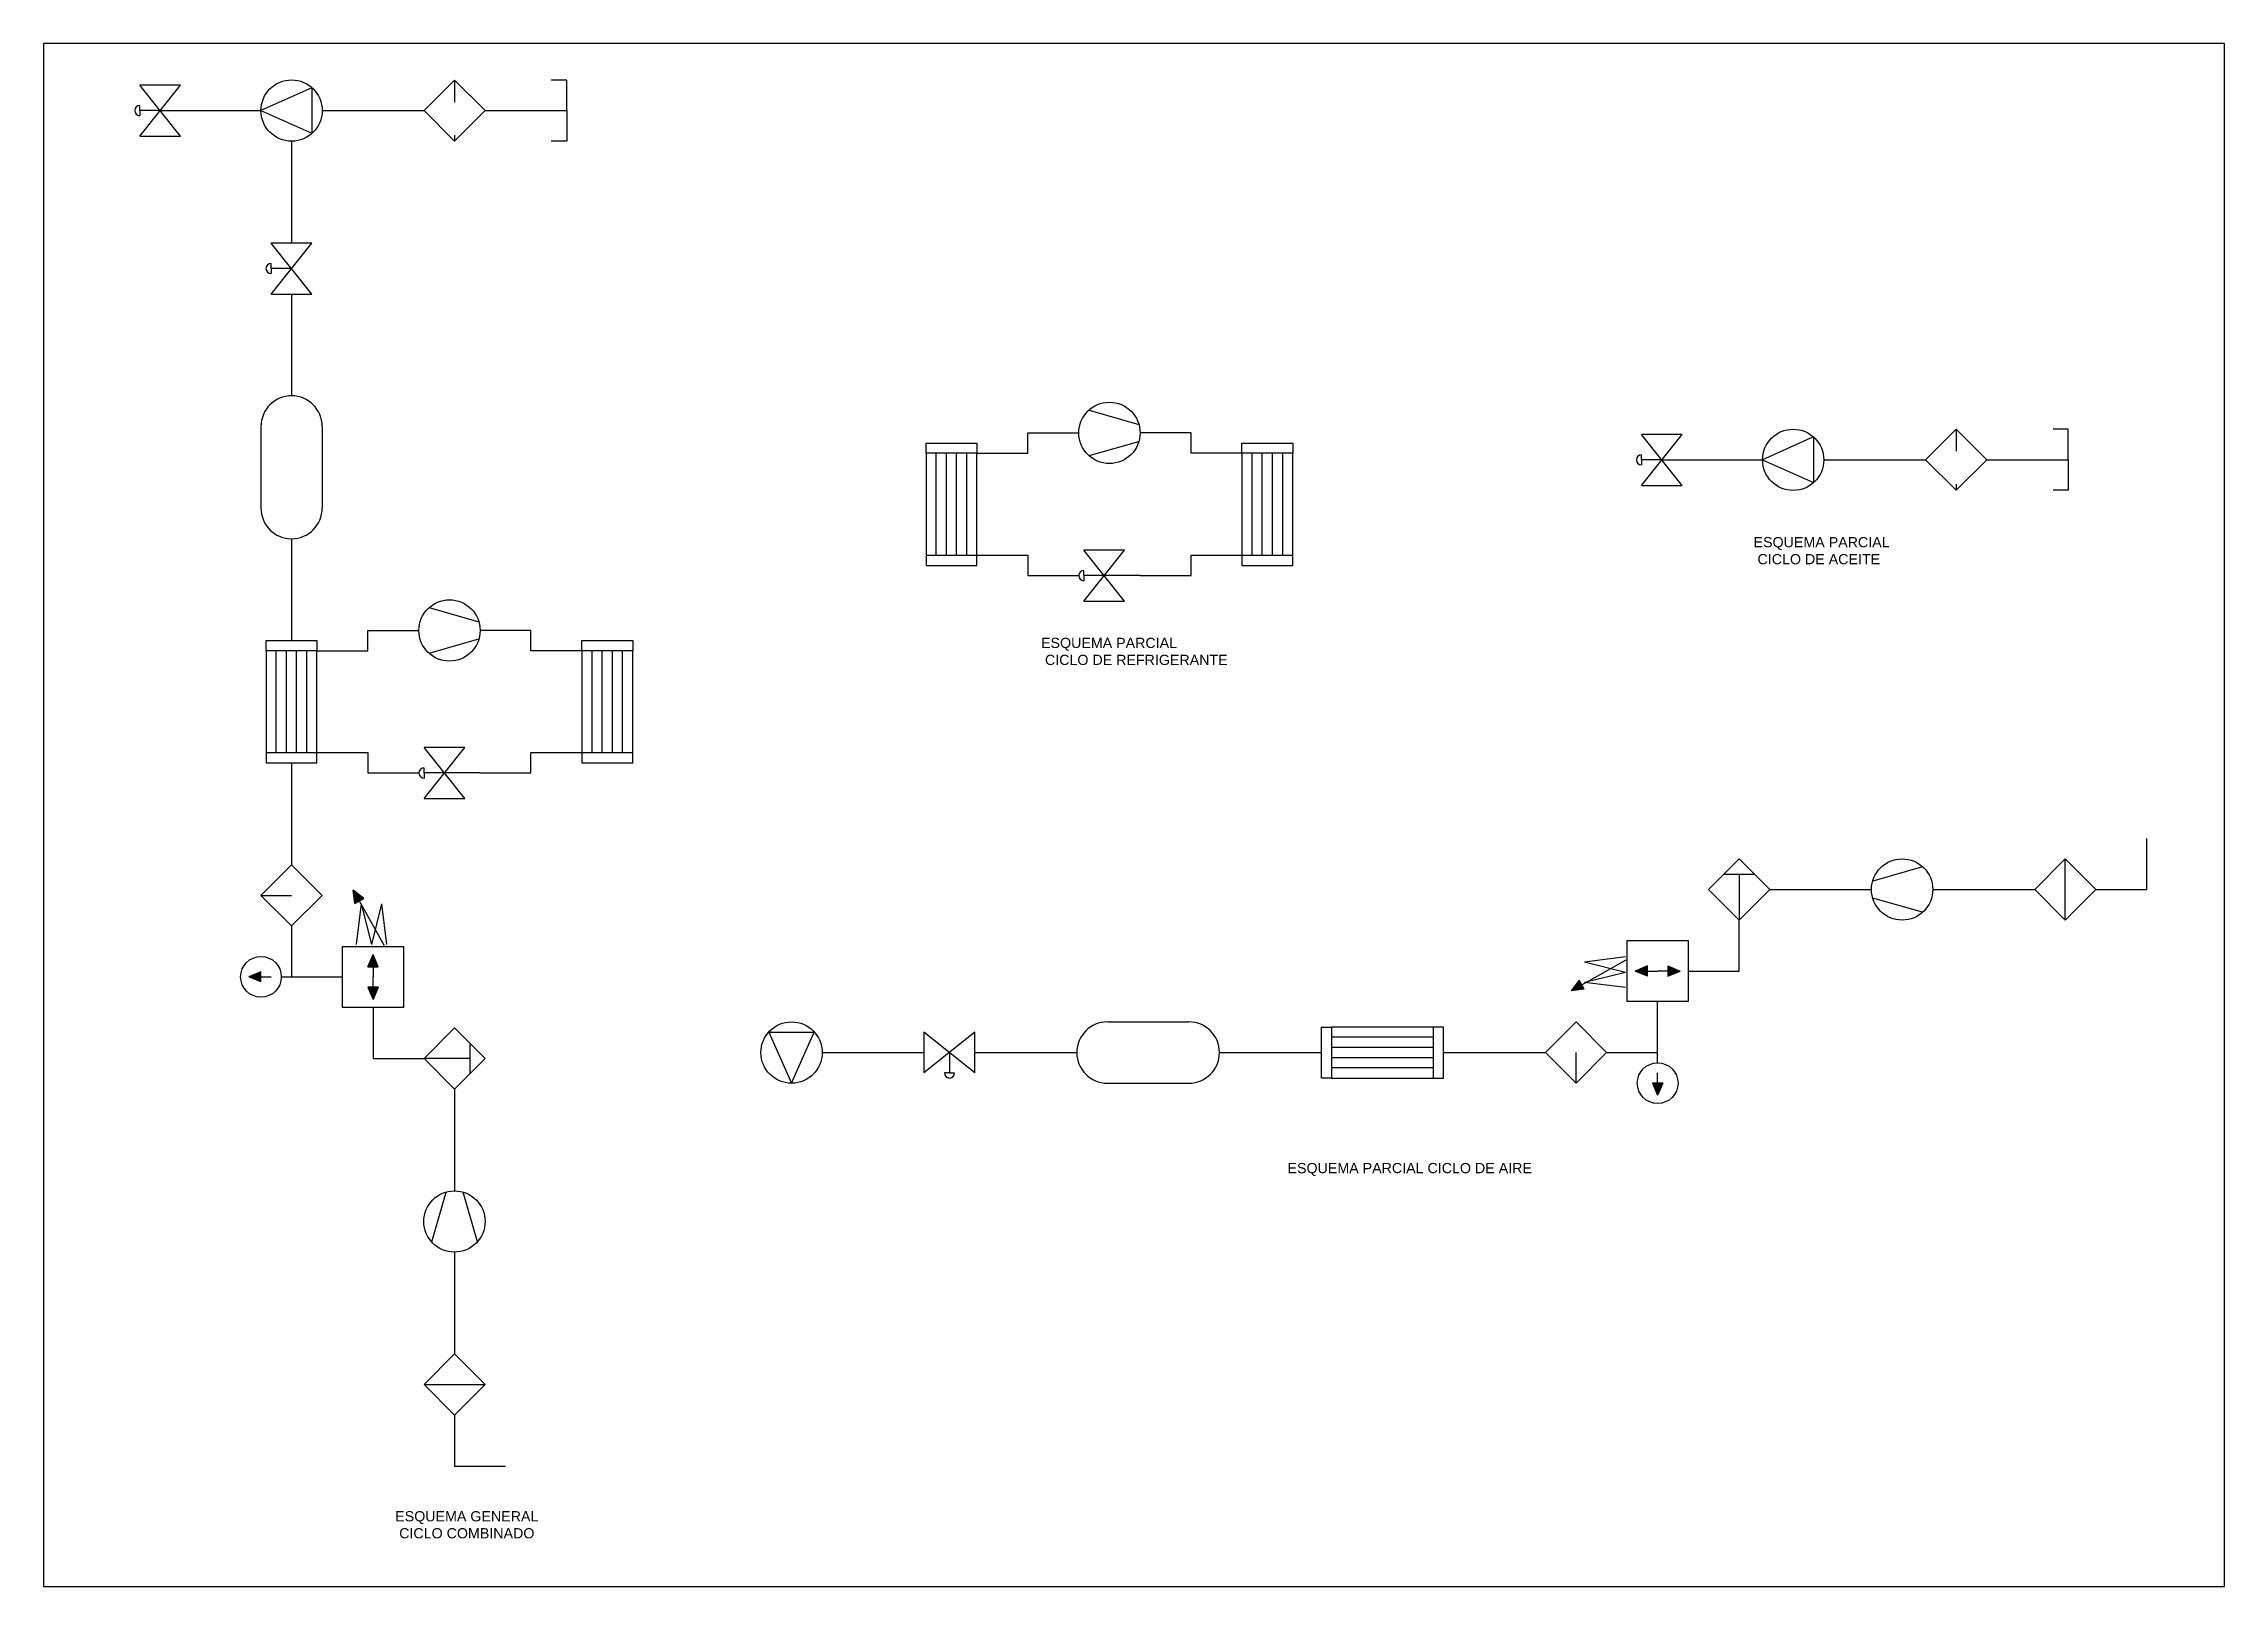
# Model space of a CAD drawing. Header units: millimetres. Extents: x 44540 to 45729, y 5219 to 6060.
import ezdxf

# ---------------------------------------------------------------- set-up
doc = ezdxf.new("R2010")
doc.units = ezdxf.units.MM
doc.linetypes.add('ACAD_ISO03W100', pattern=[30, 12, -18])
for name, color, linetype in [('ACEITE', 2, 'Continuous'), ('AIRE', 7, 'Continuous'), ('PUNTEADA', 7, 'ACAD_ISO03W100'), ('REFRIGERANTE', 5, 'Continuous')]:
    doc.layers.add(name, color=color, linetype=linetype)
doc.styles.get("Standard").update_dxf_attribs({"font": 'arial.ttf'})

msp = doc.modelspace()

# ---------------------------------------------------------------- hatches: boundary and pattern name
at = {"layer": 'AIRE'}
h = msp.add_hatch(color=256, dxfattribs=at)
h.set_gradient(color1=(0, 0, 255), color2=(255, 255, 0), tint=1)
h.paths.add_polyline_path([(44709.7, 5591.3), (44714.5, 5594), (44708.8, 5598.5)])
h = msp.add_hatch(color=256, dxfattribs=at)
h.set_gradient(color1=(0, 0, 255), color2=(255, 255, 0), tint=1)
h.paths.add_polyline_path([(44651.8, 5551.3), (44658.5, 5548.5), (44658.5, 5554)])
h = msp.add_hatch(color=256, dxfattribs=at)
h.set_gradient(color1=(0, 0, 255), color2=(255, 255, 0), tint=1)
h.paths.add_polyline_path([(44719.6, 5563.5), (44716.8, 5556.8), (44722.4, 5556.8)])
h = msp.add_hatch(color=256, dxfattribs=at)
h.set_gradient(color1=(0, 0, 255), color2=(255, 255, 0), tint=1)
h.paths.add_polyline_path([(45407.8, 5554.4), (45414.4, 5551.7), (45414.4, 5557.2)])
h = msp.add_hatch(color=256, dxfattribs=at)
h.set_gradient(color1=(0, 0, 255), color2=(255, 255, 0), tint=1)
h.paths.add_polyline_path([(45432.2, 5554.4), (45425.6, 5557.2), (45425.6, 5551.7)])
h = msp.add_hatch(color=256, dxfattribs=at)
h.set_gradient(color1=(0, 0, 255), color2=(255, 255, 0), tint=1)
h.paths.add_polyline_path([(44719.6, 5539), (44722.4, 5545.7), (44716.8, 5545.7)])
h = msp.add_hatch(color=256, dxfattribs=at)
h.set_gradient(color1=(0, 0, 255), color2=(255, 255, 0), tint=1)
h.paths.add_polyline_path([(45379.9, 5544.5), (45377.2, 5549.4), (45372.8, 5543.7)])
h = msp.add_hatch(color=256, dxfattribs=at)
h.set_gradient(color1=(0, 0, 255), color2=(255, 255, 0), tint=1)
h.paths.add_polyline_path([(45420, 5486.7), (45422.8, 5493.3), (45417.2, 5493.3)])

# ---------------------------------------------------------------- linework, layer by layer
for p, q in [((44689, 5734.6), (44689, 5729)), ((44683.5, 5673.5), (44689, 5673.5)), ((44689, 5667.9), (44689, 5673.5))]:
    msp.add_line(p, q)
at = {"layer": 'ACEITE'}
for p, q in [((44540, 6060), (44540, 5219)), ((45729, 6060), (44540, 6060)), ((45729, 5219), (45729, 6060)), ((44747.4, 6023.5), (44764, 6040.1)), ((44764, 6040.1), (44780.7, 6023.5)), ((44825.2, 6040.1), (44816.8, 6040.1)), ((44825.2, 6023.5), (44825.2, 6040.1)), ((44614.7, 6037.4), (44592.5, 6037.4)), ((44592.5, 6009.6), (44614.7, 6037.4)), ((44614.7, 6009.6), (44592.5, 6037.4)), ((44686.3, 6035.9), (44658.5, 6023.5)), ((44686.3, 6035.9), (44686.3, 6011.1)), ((44592.5, 6023.5), (44592.5, 6026.3)), ((44603.6, 6023.5), (44592.5, 6023.5)), ((44592.5, 6023.5), (44592.5, 6020.7)), ((44603.6, 6023.5), (44658.5, 6023.5)), ((44658.5, 6023.5), (44686.3, 6011.1)), ((44691.8, 6023.5), (44747.4, 6023.5)), ((44764, 6006.8), (44747.4, 6023.5)), ((44780.7, 6023.5), (44764, 6006.8)), ((44780.7, 6023.5), (44825.2, 6023.5)), ((44825.2, 6023.5), (44825.2, 6006.8)), ((44592.5, 6009.6), (44614.7, 6009.6)), ((44825.2, 6006.8), (44816.8, 6006.8)), ((45433.4, 5847), (45411.2, 5847)), ((45411.2, 5819.2), (45433.4, 5847)), ((45433.4, 5819.2), (45411.2, 5847)), ((45505, 5845.6), (45477.2, 5833.1)), ((45505, 5845.6), (45505, 5820.7)), ((45566.1, 5833.1), (45582.8, 5849.8)), ((45582.8, 5849.8), (45599.4, 5833.1)), ((45643.9, 5849.8), (45635.6, 5849.8)), ((45643.9, 5833.1), (45643.9, 5849.8)), ((45411.2, 5833.1), (45411.2, 5835.9)), ((45422.3, 5833.1), (45411.2, 5833.1)), ((45411.2, 5833.1), (45411.2, 5830.4)), ((45422.3, 5833.1), (45477.2, 5833.1)), ((45477.2, 5833.1), (45505, 5820.7)), ((45510.6, 5833.1), (45566.1, 5833.1)), ((45582.8, 5816.5), (45566.1, 5833.1)), ((45599.4, 5833.1), (45582.8, 5816.5)), ((45599.4, 5833.1), (45643.9, 5833.1)), ((45643.9, 5833.1), (45643.9, 5816.5)), ((45411.2, 5819.2), (45433.4, 5819.2)), ((45643.9, 5816.5), (45635.6, 5816.5)), ((44540, 5219), (45729, 5219))]:
    msp.add_line(p, q, dxfattribs=at)
for centre in [(44675.2, 6023.5), (45493.9, 5833.1)]:
    msp.add_circle(centre, 16.7, dxfattribs=at)
for centre in [(44592.5, 6023.5), (45411.2, 5833.1)]:
    msp.add_arc(centre, 2.78, 90, 270, dxfattribs=at)
at = {"layer": 'AIRE'}
for p, q in [((44675.2, 6006.8), (44675.2, 5951.3)), ((44686.3, 5951.3), (44664, 5951.3)), ((44664, 5923.5), (44686.3, 5951.3)), ((44686.3, 5923.5), (44664, 5951.3)), ((44664, 5937.4), (44664, 5940.1)), ((44675.2, 5937.4), (44664, 5937.4)), ((44664, 5937.4), (44664, 5934.6)), ((44664, 5923.5), (44686.3, 5923.5)), ((44675.2, 5923.5), (44675.2, 5867.9)), ((44658.5, 5851.3), (44658.5, 5806.8)), ((44691.8, 5851.3), (44691.8, 5806.8)), ((44675.2, 5790.1), (44675.2, 5734.6)), ((44661.3, 5729), (44661.3, 5734.6)), ((44661.3, 5734.6), (44689, 5734.6)), ((44661.3, 5729), (44661.3, 5673.5)), ((44689, 5729), (44661.3, 5729)), ((44666.8, 5673.5), (44666.8, 5729)), ((44672.4, 5673.5), (44672.4, 5729)), ((44677.9, 5673.5), (44677.9, 5729)), ((44683.5, 5673.5), (44683.5, 5729)), ((44689, 5673.5), (44689, 5729)), ((44661.3, 5673.5), (44666.8, 5673.5)), ((44661.3, 5673.5), (44661.3, 5667.9)), ((44666.8, 5673.5), (44672.4, 5673.5)), ((44672.4, 5673.5), (44677.9, 5673.5)), ((44677.9, 5673.5), (44683.5, 5673.5)), ((44661.3, 5667.9), (44689, 5667.9)), ((44675.2, 5667.9), (44675.2, 5612.4)), ((45686.7, 5598.9), (45686.7, 5626.7)), ((44658.5, 5595.7), (44675.2, 5612.4)), ((44675.2, 5612.4), (44691.8, 5595.7)), ((45447.8, 5598.9), (45464.4, 5615.6)), ((45464.4, 5615.6), (45481.1, 5598.9)), ((45625.6, 5598.9), (45642.2, 5615.6)), ((45642.2, 5615.6), (45658.9, 5598.9)), ((45642.2, 5582.2), (45642.2, 5615.6)), ((45456.1, 5607.2), (45472.8, 5607.2)), ((45464.4, 5607.2), (45464.4, 5582.2)), ((45564.4, 5611.3), (45537.3, 5603.5)), ((44675.2, 5579), (44658.5, 5595.7)), ((44658.5, 5595.7), (44675.2, 5595.7)), ((44691.8, 5595.7), (44675.2, 5579)), ((44714.5, 5594), (44708.8, 5598.5)), ((44709.7, 5591.3), (44708.8, 5598.5)), ((44709.7, 5591.3), (44714.5, 5594)), ((44710.6, 5568.9), (44713.3, 5591.1)), ((44712.1, 5592.7), (44725.7, 5568.4)), ((44718.9, 5568.9), (44713.3, 5591.1)), ((44718.9, 5568.9), (44724.4, 5591.1)), ((44727.2, 5568.9), (44724.4, 5591.1)), ((45464.4, 5582.2), (45447.8, 5598.9)), ((45481.1, 5598.9), (45464.4, 5582.2)), ((45481.1, 5598.9), (45536.7, 5598.9)), ((45564.4, 5586.5), (45537.3, 5594.2)), ((45570, 5598.9), (45625.6, 5598.9)), ((45642.2, 5582.2), (45625.6, 5598.9)), ((45658.9, 5598.9), (45642.2, 5582.2)), ((45658.9, 5598.9), (45686.7, 5598.9)), ((44675.2, 5579), (44675.2, 5551.3)), ((45464.4, 5554.4), (45464.4, 5582.2)), ((44702.9, 5551.3), (44702.9, 5567.9)), ((44702.9, 5567.9), (44736.3, 5567.9)), ((44736.3, 5567.9), (44736.3, 5534.6)), ((45403.3, 5537.8), (45403.3, 5571.1)), ((45403.3, 5571.1), (45436.7, 5571.1)), ((45436.7, 5571.1), (45436.7, 5537.8)), ((44658.5, 5554), (44651.8, 5551.3)), ((44658.5, 5548.5), (44658.5, 5554)), ((44716.8, 5556.8), (44719.6, 5563.5)), ((44716.8, 5556.8), (44722.4, 5556.8)), ((44722.4, 5556.8), (44719.6, 5563.5)), ((44719.6, 5556.8), (44719.6, 5551.3)), ((45378.6, 5546.9), (45402.8, 5560.5)), ((45402.4, 5562.1), (45380.1, 5559.3)), ((45402.4, 5553.7), (45380.1, 5559.3)), ((45402.4, 5553.7), (45380.1, 5548.2)), ((45414.4, 5557.2), (45407.8, 5554.4)), ((45414.4, 5551.7), (45407.8, 5554.4)), ((45414.4, 5551.7), (45414.4, 5557.2)), ((45414.4, 5554.4), (45420, 5554.4)), ((45425.6, 5554.4), (45420, 5554.4)), ((45425.6, 5557.2), (45425.6, 5551.7)), ((45425.6, 5557.2), (45432.2, 5554.4)), ((45425.6, 5551.7), (45432.2, 5554.4)), ((45436.7, 5554.4), (45464.4, 5554.4)), ((44658.5, 5548.5), (44651.8, 5551.3)), ((44658.5, 5551.3), (44664, 5551.3)), ((44669.6, 5551.3), (44675.2, 5551.3)), ((44675.2, 5551.3), (44702.9, 5551.3)), ((44702.9, 5534.6), (44702.9, 5551.3)), ((44722.4, 5545.7), (44716.8, 5545.7)), ((44716.8, 5545.7), (44719.6, 5539)), ((44719.6, 5545.7), (44719.6, 5551.3)), ((44722.4, 5545.7), (44719.6, 5539)), ((45377.2, 5549.4), (45372.8, 5543.7)), ((45379.9, 5544.5), (45372.8, 5543.7)), ((45379.9, 5544.5), (45377.2, 5549.4)), ((45402.4, 5545.4), (45380.1, 5548.2)), ((44736.3, 5534.6), (44702.9, 5534.6)), ((44719.6, 5534.6), (44719.6, 5506.8)), ((45420, 5537.8), (45403.3, 5537.8)), ((45420, 5510), (45420, 5537.8)), ((45436.7, 5537.8), (45420, 5537.8)), ((44747.4, 5506.8), (44764, 5523.5)), ((44764, 5523.5), (44780.7, 5506.8)), ((44935.4, 5521.1), (44960.2, 5521.1)), ((44935.4, 5521.1), (44947.8, 5493.3)), ((44947.8, 5493.3), (44960.2, 5521.1)), ((45020, 5521.1), (45020, 5498.9)), ((45047.8, 5498.9), (45020, 5521.1)), ((45047.8, 5521.1), (45020, 5498.9)), ((45047.8, 5498.9), (45047.8, 5521.1)), ((45120, 5526.7), (45164.4, 5526.7)), ((45236.7, 5496.1), (45236.7, 5523.9)), ((45236.7, 5523.9), (45242.2, 5523.9)), ((45297.8, 5523.9), (45242.2, 5523.9)), ((45242.2, 5523.9), (45242.2, 5496.1)), ((45297.8, 5518.3), (45242.2, 5518.3)), ((45297.8, 5518.3), (45297.8, 5523.9)), ((45303.3, 5523.9), (45297.8, 5523.9)), ((45297.8, 5512.8), (45297.8, 5518.3)), ((45303.3, 5496.1), (45303.3, 5523.9)), ((45358.9, 5510), (45375.6, 5526.7)), ((45375.6, 5526.7), (45392.2, 5510)), ((44719.6, 5506.8), (44747.4, 5506.8)), ((44764, 5490.1), (44747.4, 5506.8)), ((44772.4, 5506.8), (44747.4, 5506.8)), ((44780.7, 5506.8), (44764, 5490.1)), ((44772.4, 5515.1), (44772.4, 5498.5)), ((44964.4, 5510), (45020, 5510)), ((45033.9, 5510), (45033.9, 5498.9)), ((45047.8, 5510), (45103.3, 5510)), ((45181.1, 5510), (45236.7, 5510)), ((45297.8, 5512.8), (45242.2, 5512.8)), ((45297.8, 5507.2), (45242.2, 5507.2)), ((45297.8, 5507.2), (45297.8, 5512.8)), ((45297.8, 5501.7), (45297.8, 5507.2)), ((45303.3, 5510), (45358.9, 5510)), ((45375.6, 5493.3), (45358.9, 5510)), ((45392.2, 5510), (45375.6, 5493.3)), ((45375.6, 5493.3), (45375.6, 5510)), ((45392.2, 5510), (45420, 5510)), ((45420, 5504.4), (45420, 5510)), ((45033.9, 5498.9), (45031.1, 5498.9)), ((45033.9, 5498.9), (45036.7, 5498.9)), ((45120, 5493.3), (45164.4, 5493.3)), ((45242.2, 5496.1), (45236.7, 5496.1)), ((45297.8, 5501.7), (45242.2, 5501.7)), ((45242.2, 5496.1), (45297.8, 5496.1)), ((45297.8, 5496.1), (45297.8, 5501.7)), ((45297.8, 5496.1), (45303.3, 5496.1)), ((45422.8, 5493.3), (45417.2, 5493.3)), ((45417.2, 5493.3), (45420, 5486.7)), ((45420, 5493.3), (45420, 5498.9)), ((45422.8, 5493.3), (45420, 5486.7)), ((44764, 5490.1), (44764, 5434.6)), ((44751.6, 5406.8), (44759.4, 5433.9)), ((44776.5, 5406.8), (44768.7, 5433.9)), ((44764, 5401.3), (44764, 5345.7)), ((44747.4, 5329), (44764, 5345.7)), ((44764, 5345.7), (44780.7, 5329)), ((44764, 5312.4), (44747.4, 5329)), ((44747.4, 5329), (44780.7, 5329)), ((44780.7, 5329), (44764, 5312.4)), ((44764, 5312.4), (44764, 5284.6)), ((44764, 5284.6), (44791.8, 5284.6))]:
    msp.add_line(p, q, dxfattribs=at)
for centre, radius in [((45553.3, 5598.9), 16.7), ((44658.5, 5551.3), 11.1), ((44947.8, 5510), 16.7), ((45420, 5493.3), 11.1), ((44764, 5417.9), 16.7)]:
    msp.add_circle(centre, radius, dxfattribs=at)
for centre, radius, start, end in [((44664, 5937.4), 2.78, 90, 270), ((44675.2, 5851.3), 16.7, 0, 180), ((44675.2, 5806.8), 16.7, 180, 0), ((45120, 5510), 16.7, 90, 270), ((45164.4, 5510), 16.7, 270, 90), ((45033.9, 5498.9), 2.78, 180, 0)]:
    msp.add_arc(centre, radius, start, end, dxfattribs=at)
at = {"layer": 'PUNTEADA'}
for p, q in [((44764, 6040.1), (44764, 6006.8)), ((45582.8, 5849.8), (45582.8, 5816.5))]:
    msp.add_line(p, q, dxfattribs=at)
at = {"layer": 'REFRIGERANTE'}
for p, q in [((45110, 5860.2), (45137.1, 5852.4)), ((45021.1, 5836.7), (45021.1, 5842.2)), ((45021.1, 5842.2), (45048.9, 5842.2)), ((45048.9, 5842.2), (45048.9, 5836.7)), ((45076.7, 5836.7), (45076.7, 5847.8)), ((45076.7, 5847.8), (45104.4, 5847.8)), ((45110, 5835.4), (45137.1, 5843.1)), ((45165.6, 5847.8), (45137.8, 5847.8)), ((45165.6, 5836.7), (45165.6, 5847.8)), ((45193.3, 5836.7), (45193.3, 5842.2)), ((45193.3, 5842.2), (45221.1, 5842.2)), ((45221.1, 5842.2), (45221.1, 5836.7)), ((45021.1, 5836.7), (45021.1, 5781.1)), ((45048.9, 5836.7), (45021.1, 5836.7)), ((45026.7, 5781.1), (45026.7, 5836.7)), ((45032.2, 5781.1), (45032.2, 5836.7)), ((45037.8, 5781.1), (45037.8, 5836.7)), ((45043.3, 5781.1), (45043.3, 5836.7)), ((45048.9, 5781.1), (45048.9, 5836.7)), ((45048.9, 5836.7), (45076.7, 5836.7)), ((45193.3, 5836.7), (45165.6, 5836.7)), ((45193.3, 5836.7), (45193.3, 5781.1)), ((45221.1, 5836.7), (45193.3, 5836.7)), ((45198.9, 5781.1), (45198.9, 5836.7)), ((45204.4, 5781.1), (45204.4, 5836.7)), ((45210, 5781.1), (45210, 5836.7)), ((45215.6, 5781.1), (45215.6, 5836.7)), ((45221.1, 5781.1), (45221.1, 5836.7)), ((45021.1, 5781.1), (45026.7, 5781.1)), ((45021.1, 5781.1), (45021.1, 5775.6)), ((45026.7, 5781.1), (45032.2, 5781.1)), ((45032.2, 5781.1), (45037.8, 5781.1)), ((45037.8, 5781.1), (45043.3, 5781.1)), ((45043.3, 5781.1), (45048.9, 5781.1)), ((45048.9, 5775.6), (45048.9, 5781.1)), ((45048.9, 5781.1), (45076.7, 5781.1)), ((45076.7, 5781.1), (45076.7, 5770)), ((45129.4, 5783.9), (45107.2, 5783.9)), ((45107.2, 5756.1), (45129.4, 5783.9)), ((45129.4, 5756.1), (45107.2, 5783.9)), ((45165.6, 5770), (45165.6, 5781.1)), ((45165.6, 5781.1), (45193.3, 5781.1)), ((45193.3, 5781.1), (45198.9, 5781.1)), ((45193.3, 5781.1), (45193.3, 5775.6)), ((45198.9, 5781.1), (45204.4, 5781.1)), ((45204.4, 5781.1), (45210, 5781.1)), ((45210, 5781.1), (45215.6, 5781.1)), ((45215.6, 5781.1), (45221.1, 5781.1)), ((45221.1, 5775.6), (45221.1, 5781.1)), ((45021.1, 5775.6), (45048.9, 5775.6)), ((45076.7, 5770), (45104.4, 5770)), ((45107.2, 5770), (45107.2, 5772.8)), ((45118.3, 5770), (45107.2, 5770)), ((45107.2, 5770), (45107.2, 5767.2)), ((45137.8, 5770), (45118.3, 5770)), ((45137.8, 5770), (45165.6, 5770)), ((45193.3, 5775.6), (45221.1, 5775.6)), ((45107.2, 5756.1), (45129.4, 5756.1)), ((44750.2, 5752.6), (44777.3, 5744.8)), ((44716.8, 5729), (44716.8, 5740.1)), ((44716.8, 5740.1), (44744.6, 5740.1)), ((44750.2, 5727.7), (44777.3, 5735.5)), ((44805.7, 5740.1), (44777.9, 5740.1)), ((44805.7, 5729), (44805.7, 5740.1)), ((44833.5, 5729), (44833.5, 5734.6)), ((44833.5, 5734.6), (44861.3, 5734.6)), ((44861.3, 5734.6), (44861.3, 5729)), ((44689, 5729), (44716.8, 5729)), ((44833.5, 5729), (44805.7, 5729)), ((44833.5, 5729), (44833.5, 5673.5)), ((44861.3, 5729), (44833.5, 5729)), ((44839, 5673.5), (44839, 5729)), ((44844.6, 5673.5), (44844.6, 5729)), ((44850.2, 5673.5), (44850.2, 5729)), ((44855.7, 5673.5), (44855.7, 5729)), ((44861.3, 5673.5), (44861.3, 5729)), ((44689, 5673.5), (44716.8, 5673.5)), ((44716.8, 5673.5), (44716.8, 5662.4)), ((44769.6, 5676.3), (44747.4, 5676.3)), ((44747.4, 5648.5), (44769.6, 5676.3)), ((44769.6, 5648.5), (44747.4, 5676.3)), ((44805.7, 5662.4), (44805.7, 5673.5)), ((44805.7, 5673.5), (44833.5, 5673.5)), ((44833.5, 5673.5), (44839, 5673.5)), ((44833.5, 5673.5), (44833.5, 5667.9)), ((44839, 5673.5), (44844.6, 5673.5)), ((44844.6, 5673.5), (44850.2, 5673.5)), ((44850.2, 5673.5), (44855.7, 5673.5)), ((44855.7, 5673.5), (44861.3, 5673.5)), ((44861.3, 5667.9), (44861.3, 5673.5)), ((44716.8, 5662.4), (44744.6, 5662.4)), ((44747.4, 5662.4), (44747.4, 5665.1)), ((44758.5, 5662.4), (44747.4, 5662.4)), ((44747.4, 5662.4), (44747.4, 5659.6)), ((44777.9, 5662.4), (44758.5, 5662.4)), ((44777.9, 5662.4), (44805.7, 5662.4)), ((44833.5, 5667.9), (44861.3, 5667.9)), ((44747.4, 5648.5), (44769.6, 5648.5))]:
    msp.add_line(p, q, dxfattribs=at)
for centre in [(45121.1, 5847.8), (44761.3, 5740.1)]:
    msp.add_circle(centre, 16.7, dxfattribs=at)
for centre in [(45107.2, 5770), (44747.4, 5662.4)]:
    msp.add_arc(centre, 2.78, 90, 270, dxfattribs=at)

# ---------------------------------------------------------------- texts
at = {"layer": 'ACEITE', "char_height": 5.556, "attachment_point": 1}
for s, insert in [('ESQUEMA PARCIAL\\P CICLO DE ACEITE', (45472.3, 5791)), ('ESQUEMA PARCIAL\\P CICLO DE REFRIGERANTE', (45083.8, 5736.1)), ('ESQUEMA PARCIAL CICLO DE AIRE', (45218.2, 5449.8)), ('ESQUEMA GENERAL\\P CICLO COMBINADO', (44731.7, 5260))]:
    msp.add_mtext_dynamic_manual_height_columns(s, width=328.889, gutter_width=0.694, heights=[0], dxfattribs=dict(at, insert=insert))

doc.saveas('drawing.dxf')
